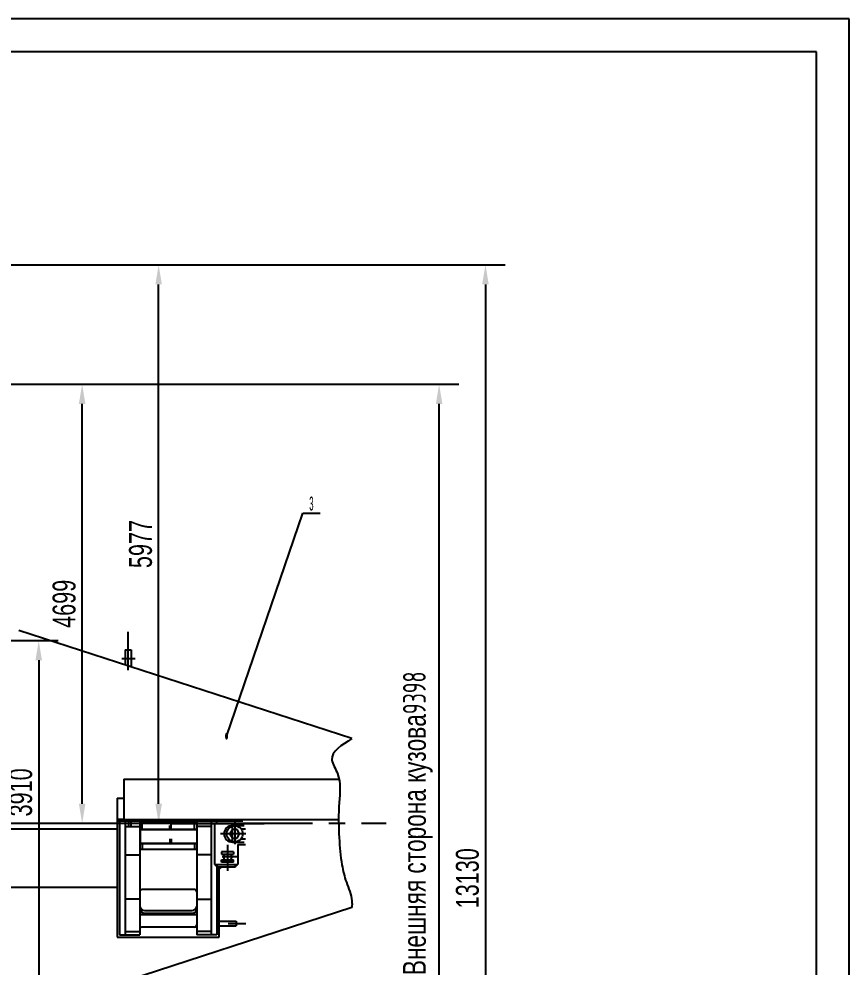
# Model space of a CAD drawing. Header units: millimetres. Extents: x 0 to 29400, y 0 to 20790.
# Drawn here: x 20515 to 29400, y 10644 to 20790 of the extents above; entities that cross this region are included whole.
import ezdxf
from ezdxf.enums import TextEntityAlignment as Align

# ---------------------------------------------------------------- set-up
doc = ezdxf.new("R2010")
doc.units = ezdxf.units.MM
doc.header["$LTSCALE"] = 700
doc.linetypes.add('G', pattern=[2, 1.25, -0.25, 0.25, -0.25])
for name, color, linetype in [('01', 7, 'Continuous'), ('02', 1, 'Continuous'), ('05', 142, 'G'), ('08', 1, 'Continuous'), ('11', 3, 'Continuous')]:
    doc.layers.add(name, color=color, linetype=linetype)
doc.styles.get("Standard").update_dxf_attribs({"font": 'FZYTK.TTF', "width": 0.707})
doc.dimstyles.new('INTE', dxfattribs={"dimscale": 70, "dimtxt": 3.5, "dimasz": 3, "dimexe": 3, "dimexo": 0, "dimgap": 1, "dimtad": 1, "dimdec": 0, "dimdsep": 46, "dimtxsty": 'Standard', "dimcen": 0, "dimclrd": 1, "dimclre": 1, "dimclrt": 3, "dimaunit": 1, "dimadec": 0, "dimazin": 0, "dimtfac": 1, "dimtdec": 0, "dimtmove": 0, "dimatfit": 0, "dimfxl": 1, "dimarcsym": 0})

# ---------------------------------------------------------------- blocks, each defined once
blk = doc.blocks.new('*D845')
at = {"layer": '08', "color": 1, "lineweight": -2}
for p, q in [((19736, 14137), (20936, 14137)), ((20726, 13927), (20726, 10437)), ((18825, 10227), (20936, 10227))]:
    blk.add_line(p, q, dxfattribs=at)
at = {"layer": '08', "color": 1}
for points in [[(20691, 13927), (20761, 13927), (20726, 14137)], [(20691, 10437), (20761, 10437), (20726, 10227)]]:
    blk.add_solid(points, dxfattribs=at)
at = {"layer": 'DEFPOINTS', "color": 0}
for p in [(19736, 14137), (18825, 10227), (20726, 10227)]:
    blk.add_point(p, dxfattribs=at)
at = {"layer": '08', "color": 3, "insert": (20534, 12513), "char_height": 245, "attachment_point": 5, "rotation": 90}
blk.add_mtext('3910', dxfattribs=at)
blk = doc.blocks.new('*D846')
at = {"layer": '08', "color": 1, "lineweight": -2}
for p, q in [((18927, 16881), (21401, 16881)), ((21191, 12392), (21191, 16671)), ((19409, 12182), (21401, 12182))]:
    blk.add_line(p, q, dxfattribs=at)
at = {"layer": '08', "color": 1}
for points in [[(21156, 16671), (21226, 16671), (21191, 16881)], [(21156, 12392), (21226, 12392), (21191, 12182)]]:
    blk.add_solid(points, dxfattribs=at)
at = {"layer": 'DEFPOINTS', "color": 0}
for p in [(18927, 16881), (21191, 16881), (19409, 12182)]:
    blk.add_point(p, dxfattribs=at)
at = {"layer": '08', "color": 3, "insert": (20999, 14531), "char_height": 245, "attachment_point": 5, "rotation": 90}
blk.add_mtext('4699', dxfattribs=at)
blk = doc.blocks.new('*D847')
at = {"layer": '08', "color": 1, "lineweight": -2}
for p, q in [((19345, 16881), (25222, 16881)), ((25012, 7693), (25012, 16671)), ((14963, 7483), (25222, 7483))]:
    blk.add_line(p, q, dxfattribs=at)
at = {"layer": '08', "color": 1}
for points in [[(24977, 16671), (25047, 16671), (25012, 16881)], [(24977, 7693), (25047, 7693), (25012, 7483)]]:
    blk.add_solid(points, dxfattribs=at)
at = {"layer": 'DEFPOINTS', "color": 0}
for p in [(19345, 16881), (25012, 16881), (14963, 7483)]:
    blk.add_point(p, dxfattribs=at)
at = {"layer": '08', "color": 3, "insert": (24784, 12182), "char_height": 245, "attachment_point": 5, "rotation": 90}
blk.add_mtext('{\\fArial|b0|i0|c204|p34;Внешняя сторона кузова\\Fisocp,intecad|c134;9398}', dxfattribs=at)
blk = doc.blocks.new('*D854')
at = {"layer": '08', "color": 1, "lineweight": -2}
for p, q in [((19031, 18159), (25718, 18159)), ((25508, 17949), (25508, 5240)), ((15650, 5030), (25718, 5030))]:
    blk.add_line(p, q, dxfattribs=at)
at = {"layer": '08', "color": 1}
for points in [[(25473, 17949), (25543, 17949), (25508, 18159)], [(25473, 5240), (25543, 5240), (25508, 5030)]]:
    blk.add_solid(points, dxfattribs=at)
at = {"layer": 'DEFPOINTS', "color": 0}
for p in [(19031, 18159), (15650, 5030), (25508, 5030)]:
    blk.add_point(p, dxfattribs=at)
at = {"layer": '08', "color": 3, "insert": (25316, 11594), "char_height": 245, "attachment_point": 5, "rotation": 90}
blk.add_mtext('13130', dxfattribs=at)
blk = doc.blocks.new('*D855')
at = {"layer": '08', "color": 1, "lineweight": -2}
for p, q in [((20193, 18159), (22220, 18159)), ((22010, 12392), (22010, 17949)), ((20193, 12182), (22220, 12182))]:
    blk.add_line(p, q, dxfattribs=at)
at = {"layer": '08', "color": 1}
for points in [[(21975, 17949), (22045, 17949), (22010, 18159)], [(21975, 12392), (22045, 12392), (22010, 12182)]]:
    blk.add_solid(points, dxfattribs=at)
at = {"layer": 'DEFPOINTS', "color": 0}
for p in [(20193, 18159), (22010, 18159), (20193, 12182)]:
    blk.add_point(p, dxfattribs=at)
at = {"layer": '08', "color": 3, "insert": (21817, 15171), "char_height": 245, "attachment_point": 5, "rotation": 90}
blk.add_mtext('5977', dxfattribs=at)
blk = doc.blocks.new('*U867')
at = {"layer": '01'}
for points in [[(415, 292), (25, 292)], [(415, 5), (415, 292)]]:
    blk.add_lwpolyline(points, dxfattribs=at)
at = {"layer": '02'}
for points in [[(420, 297), (0, 297)], [(420, 0), (420, 297)]]:
    blk.add_lwpolyline(points, dxfattribs=at)

msp = doc.modelspace()

# ---------------------------------------------------------------- hatches: boundary and pattern name
at = {"layer": '01'}
for points in [[(21811.3, 12119.2), (21811.3, 12116.2), (21808.3, 12116.2)], [(21811.3, 11967.2), (21811.3, 11970.2), (21808.3, 11970.2)], [(22847.8, 11739.7), (22830.3, 11739.7), (22830.3, 11714.7)]]:
    msp.add_hatch(color=256, dxfattribs=at).paths.add_polyline_path(points)
h = msp.add_hatch(color=256, dxfattribs=at)
h.paths.add_polyline_path([(22673.9, 11707.2), (22659.3, 11707.2), (22659.3, 11694)])
h.paths.add_polyline_path([(22634.3, 11720.3), (22634.3, 11739.7), (22617.3, 11739.7)])
h.paths.add_polyline_path([(22647.3, 11707.2), (22654.1, 11714.7), (22634.3, 11714.7), (22634.3, 11707.2)])
h.paths.add_polyline_path([(22647.3, 11707.2), (22634.3, 11707.2), (22634.3, 11692.8)])
h.paths.add_polyline_path([(22673.9, 11707.2), (22682.2, 11714.7), (22659.3, 11714.7), (22659.3, 11707.2)])

# ---------------------------------------------------------------- linework, layer by layer
for p, q in [((21567.3, 12118.2), (20343.6, 12118.2)), ((20343.6, 11499.2), (21567.3, 11499.2))]:
    msp.add_line(p, q)
at = {"layer": '01', "color": 7, "linetype": 'Continuous'}
for p, q in [((24078.7, 13088.1), (20514.6, 14244.7)), ((21651.1, 14038.7), (21651.1, 13875.9)), ((21715.1, 14038.7), (21715.1, 13855.1)), ((21567.3, 12450.2), (21638.2, 12450.2)), ((21567.3, 12228.2), (21638.2, 12228.2)), ((21592.3, 12208.2), (21592.3, 10989.2)), ((23140.2, 12177), (22142.7, 12177)), ((22634.3, 11739.7), (22634.3, 10989.2)), ((24078.7, 11280.3), (20514.6, 10123.7)), ((21808.3, 11205.7), (22418.3, 11205.7)), ((22659.3, 11136.2), (22838.1, 11136.2)), ((22659.3, 11086.2), (22838.1, 11086.2)), ((22838, 11136.2), (22838, 11086.2))]:
    msp.add_line(p, q, dxfattribs=at)
at = {"layer": '01'}
for p, q in [((21651.1, 14038.7), (21715.1, 14038.7)), ((21638.2, 12654), (23941.9, 12654)), ((21638.2, 12654), (21638.2, 12222)), ((21567.3, 12450.2), (21567.3, 10964.2)), ((21567.3, 12208.2), (22634.3, 12208.2)), ((21638.2, 12222), (23936.4, 12222)), ((21652.8, 12208.2), (21652.8, 10989.2)), ((21668.5, 12222), (21668.5, 12208.2)), ((21688.5, 12208.2), (21688.5, 12148)), ((21712.5, 12208.2), (21712.5, 12148)), ((21732.5, 12222), (21732.5, 12208.2)), ((21808.3, 12208.2), (21808.3, 10989.2)), ((22418.3, 12183.2), (21808.3, 12183.2)), ((21833.3, 12119.2), (21833.3, 12183.2)), ((22114.7, 12208.7), (22142.7, 12183.7)), ((22114.7, 12208.7), (22114.7, 12183.7)), ((22142.7, 12123.7), (22142.7, 12183.7)), ((22155.6, 12177), (22143.6, 12177)), ((22393.3, 12119.2), (22393.3, 12183.2)), ((22418.3, 12208.2), (22418.3, 10989.2)), ((22573.8, 12208.2), (22573.8, 10989.7)), ((22609.3, 12183.7), (22939.3, 12183.7)), ((22609.3, 12183.7), (22609.3, 11739.7)), ((22634.3, 12208.7), (22911.3, 12208.7)), ((22634.3, 12183.7), (22634.3, 12208.7)), ((21652.8, 12148), (21808.3, 12148)), ((21808.3, 12119.2), (22418.3, 12119.2)), ((21808.3, 12116.2), (21811.3, 12119.2)), ((21808.3, 12116.2), (22418.3, 12116.2)), ((21811.3, 12119.2), (21811.3, 11967.2)), ((22129.7, 12123.7), (22129.7, 12158.7)), ((22573.8, 12148), (22418.3, 12148)), ((22799.3, 12117.2), (22771.8, 12069.7)), ((22799.3, 12158.7), (22926.3, 12158.7)), ((22849.3, 12117.2), (22799.3, 12117.2)), ((22876.7, 12069.7), (22849.3, 12117.2)), ((22891.2, 12123.7), (22939.3, 12123.7)), ((22129.7, 12015.7), (22129.7, 11980.7)), ((22142.7, 12015.7), (22142.7, 11954.7)), ((22771.8, 12069.7), (22799.3, 12022.2)), ((22799.3, 12022.2), (22849.3, 12022.2)), ((22799.3, 11980.7), (22926.3, 11980.7)), ((22849.3, 12022.2), (22876.7, 12069.7)), ((22891.2, 12015.7), (22939.3, 12015.7)), ((21808.3, 11970.2), (22418.3, 11970.2)), ((21811.3, 11967.2), (21808.3, 11970.2)), ((21808.3, 11967.2), (22418.3, 11967.2)), ((22418.3, 11903.2), (21808.3, 11903.2)), ((21833.3, 11967.2), (21833.3, 11903.2)), ((22393.3, 11967.2), (22393.3, 11903.2)), ((22812.3, 11877), (22684.3, 11877)), ((22684.3, 11877), (22684.3, 11852)), ((22812.3, 11877), (22812.3, 11852)), ((22857.3, 11954.7), (22857.3, 11739.7)), ((22857.3, 11954.7), (22939.3, 11954.7)), ((21652.8, 11844.5), (21808.3, 11844.5)), ((22573.8, 11844.5), (22418.3, 11844.5)), ((22684.3, 11852), (22812.3, 11852)), ((22684.3, 11791.5), (22812.3, 11791.5)), ((22684.3, 11766.5), (22684.3, 11791.5)), ((22812.3, 11766.5), (22812.3, 11791.5)), ((22609.3, 11739.7), (22857.3, 11739.7)), ((22617.3, 11739.7), (22634.3, 11720.3)), ((22634.3, 11714.7), (22830.3, 11714.7)), ((22654.1, 11714.7), (22634.3, 11692.8)), ((22659.3, 10964.2), (22659.3, 11714.7)), ((22682.2, 11714.7), (22659.3, 11694)), ((22812.3, 11766.5), (22684.3, 11766.5)), ((22830.3, 11714.7), (22847.8, 11739.7)), ((22830.3, 11739.7), (22830.3, 11714.7)), ((22393.3, 11472.2), (21833.3, 11472.2)), ((21808.3, 11372.1), (21652.8, 11372.1)), ((22418.3, 11372.1), (22573.8, 11372.1)), ((21858.8, 11249.5), (22368.8, 11249.5)), ((21858.8, 11220.5), (22368.8, 11220.5)), ((22393.3, 11072.2), (21833.3, 11072.2)), ((21567.3, 10964.2), (22659.3, 10964.2)), ((21592.3, 10989.2), (21712.5, 10989.2)), ((21652.8, 11024.4), (21808.3, 11024.4)), ((21712.5, 10989.2), (21808.3, 10989.2)), ((22573.8, 11024.4), (22418.3, 11024.4)), ((22547.4, 10989.2), (22418.3, 10989.2)), ((22634.3, 10989.2), (22538.1, 10989.2))]:
    msp.add_line(p, q, dxfattribs=at)
msp.add_circle((22824.3, 12069.7), 86, dxfattribs=at)
for centre, radius, start, end in [((22799.3, 12069.7), 89, 90, 270), ((22748.3, 11821.7), 44.5, 137.17391, 222.82609), ((22748.3, 11821.7), 44.5, 317.17391, 42.82609), ((21833.3, 11447.2), 25, 90, 180), ((22393.3, 11447.2), 25, 0, 90), ((21859.1, 11300.4), 50.9, 180.9732, 269.5969), ((21859.1, 11271.4), 50.9, 180.9732, 269.5969), ((22368.8, 11299.5), 50, 270, 351.89039), ((22368.8, 11270.5), 50, 270, 351.89039), ((21833.3, 11097.2), 25, 180, 270), ((22393.3, 11097.2), 25, 270, 0)]:
    msp.add_arc(centre, radius, start, end, dxfattribs=at)
at = {"layer": '02'}
for p, q in [((22736.7, 13112.6), (23551.9, 15499.8)), ((23551.9, 15499.8), (23737.9, 15499.8))]:
    msp.add_line(p, q, dxfattribs=at)
msp.add_spline([(24078.7, 13088.1), (23865.1, 12861.7), (23924.3, 12713.6), (23942.1, 12405.6), (23942.1, 12026.5), (23971.8, 11736.3), (24019.2, 11552.7), (24078.4, 11351.3), (24078.7, 11280.3)], degree=3, dxfattribs=at)
at = {"layer": '05'}
for p, q in [((21683.1, 13819.4), (21683.1, 14229.9)), ((21758.1, 13943.7), (21617.2, 13943.7)), ((18580.5, 12182), (24445.5, 12182)), ((22824.3, 12223.6), (22824.3, 11958.2)), ((22799.3, 11995.6), (22799.3, 12143.9)), ((22942.4, 12069.7), (22671.1, 12069.7)), ((22748.3, 11952.2), (22748.3, 11673.1)), ((22865.8, 11821.7), (22688.8, 11821.7)), ((22753.5, 11111.6), (22942.7, 11111.6))]:
    msp.add_line(p, q, dxfattribs=at)

# ---------------------------------------------------------------- block references
at = {"layer": '01', "xscale": 70, "yscale": 70, "zscale": 70}
msp.add_blockref('*U867', (0, 0), dxfattribs=at)

# ---------------------------------------------------------------- texts
at = {"layer": '02', "width": 0.45}
msp.add_text('●', height=60, dxfattribs=at).set_placement((22718.7, 13082.6), (22754.7, 13082.6), align=Align.FIT)
at = {"layer": '11', "width": 0.468127}
msp.add_text('3', height=148.5, dxfattribs=at).set_placement((23621.7, 15529.8), (23668.1, 15529.8), align=Align.FIT)

# ---------------------------------------------------------------- dimensions: what is measured, and where the dimension line sits
at = {"layer": '08'}
for base, p1, p2, picture, middle in [((25508.1, 5029.7), (19030.9, 18159.3), (15649.9, 5029.7), '*D854', (25508.1, 11594.5)), ((20726.1509, 10226.7471), (19736.4121, 14137.2286), (18825.1606, 10226.7471), '*D845', (20726.1509, 12513.0842))]:
    dim = msp.add_linear_dim(base=base, p1=p1, p2=p2, angle=90, dimstyle='INTE', dxfattribs=at)
    dim.commit()
    dim.dimension.update_dxf_attribs({"geometry": picture, "text_midpoint": middle, "dimtype": 160})
for base, p1, p2, picture, middle in [((22009.6, 18159.3), (20192.8, 12182), (20192.8, 18159.3), '*D855', (21817.1, 15170.6)), ((21191.4, 16881), (19409.1, 12182), (18926.6, 16881), '*D846', (20998.9, 14531.5))]:
    dim = msp.add_linear_dim(base=base, p1=p1, p2=p2, angle=90, dimstyle='INTE', dxfattribs=at)
    dim.commit()
    dim.dimension.update_dxf_attribs({"geometry": picture, "text_midpoint": middle})
dim = msp.add_linear_dim(base=(25012.2, 16881), p1=(14962.6, 7483), p2=(19345.3, 16881), angle=90, text='{\\fArial|b0|i0|c204|p34;Внешняя сторона кузова\\Fisocp,intecad|c134;<>}', dimstyle='INTE', dxfattribs=at)
dim.commit()
dim.dimension.update_dxf_attribs({"geometry": '*D847', "text_midpoint": (24783.7, 12182)})

doc.saveas('drawing.dxf')
